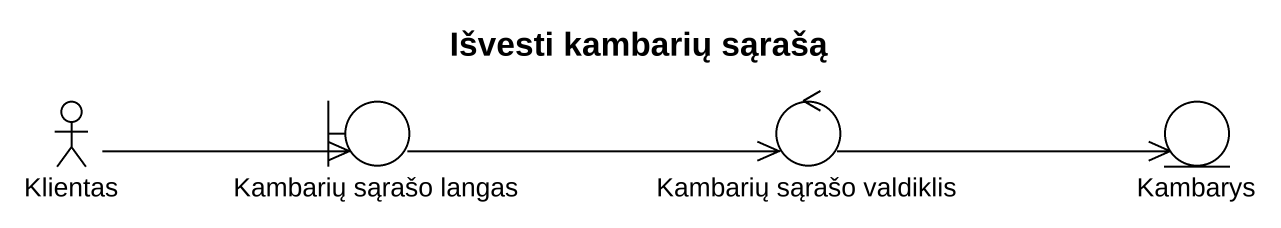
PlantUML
@startuml
title Išvesti kambarių sąrašą
actor Klientas
boundary "Kambarių sąrašo langas" as Kambarių_sąrašo_langas
control "Kambarių sąrašo valdiklis" as Kambarių_sąrašo_valdiklis
entity Kambarys
Klientas -right-> Kambarių_sąrašo_langas
Kambarių_sąrašo_langas -right-> Kambarių_sąrašo_valdiklis
Kambarių_sąrašo_valdiklis -right-> Kambarys
@enduml
